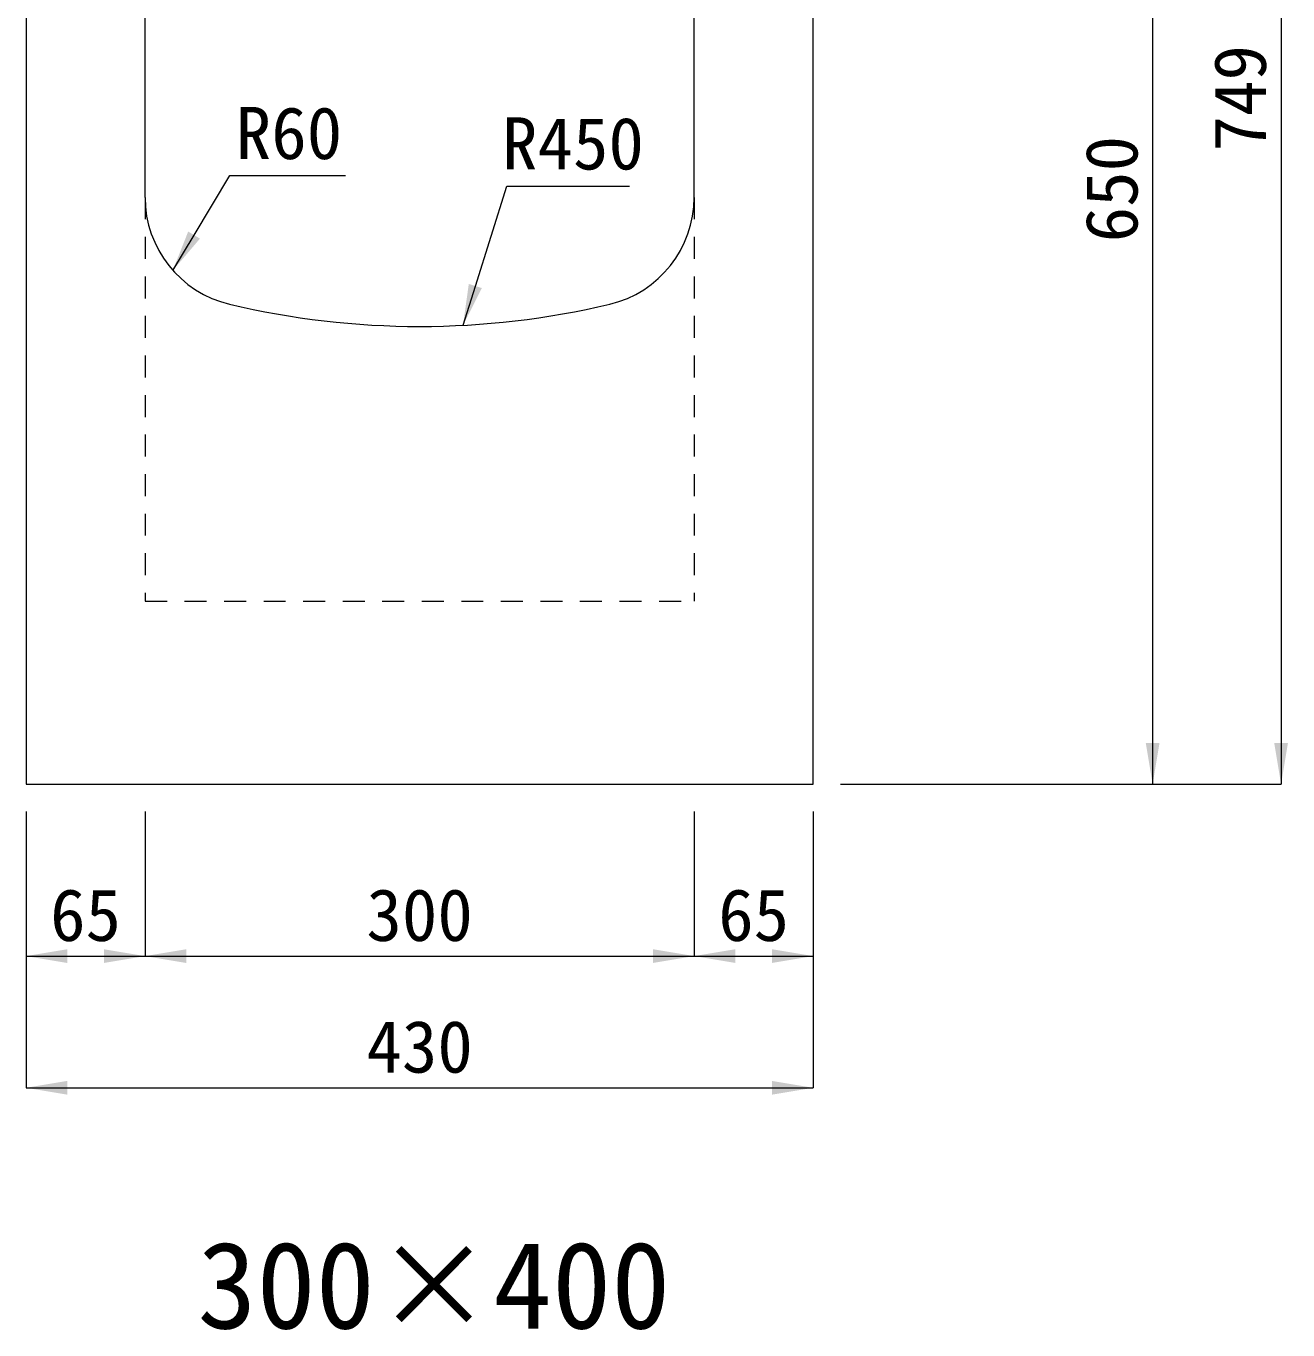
# Model space of a CAD drawing. Units: millimetres at full size, sheet at 1:40. Extents: x 69750 to 116230, y -28801 to 513.
# Drawn here: x 74524 to 75213, y -20435 to -19723 of the extents above; entities that cross this region are included whole.
import ezdxf
from ezdxf.enums import TextEntityAlignment as Align

# ---------------------------------------------------------------- set-up
doc = ezdxf.new("R2010")
doc.units = ezdxf.units.MM
doc.header["$LTSCALE"] = 40
doc.linetypes.add('USER1', pattern=[0.54, 0.3, -0.24])
for name, color, linetype, lineweight in [('寸法線', 7, 'Continuous', 9), ('引出線', 4, 'Continuous', 9), ('本体', 7, 'Continuous', 20)]:
    doc.layers.add(name, color=color, linetype=linetype, lineweight=lineweight)
doc.layers.add('文字', color=7, linetype='Continuous')
doc.styles.add('ＭＳ ゴシック', font='')
doc.styles.get('ＭＳ ゴシック').set_extended_font_data('MS Gothic')

# ---------------------------------------------------------------- blocks, each defined once
blk = doc.blocks.new('filled_arrow')
at = {"color": 0, "linetype": 'Continuous', "lineweight": -2}
blk.add_solid([(7.5, 1.25), (0, 0), (7.5, -1.25)], dxfattribs=at)

msp = doc.modelspace()

# ---------------------------------------------------------------- linework, layer by layer
at = {"layer": '寸法線'}
for p, q in [((75209.7, -19387.55), (75209.7, -20136.85)), ((75139.55, -19486.85), (75139.55, -20136.85)), ((74969.09, -20136.85), (75139.55, -20136.85)), ((75092.77, -20136.85), (75209.7, -20136.85)), ((74524.09, -20151.85), (74524.09, -20230.78)), ((74589.09, -20151.85), (74589.09, -20230.78)), ((74589.09, -20151.85), (74589.09, -20230.78)), ((74889.09, -20151.85), (74889.09, -20230.78)), ((74889.09, -20151.85), (74889.09, -20230.78)), ((74954.09, -20151.85), (74954.09, -20230.78)), ((74524.09, -20166.85), (74524.09, -20302.71)), ((74954.09, -20166.85), (74954.09, -20302.71)), ((74524.09, -20230.78), (74589.09, -20230.78)), ((74589.09, -20230.78), (74889.09, -20230.78)), ((74889.09, -20230.78), (74954.09, -20230.78)), ((74524.09, -20302.71), (74954.09, -20302.71))]:
    msp.add_line(p, q, dxfattribs=at)
at = {"layer": '引出線'}
for points in [[(74604.28, -19856.23), (74615.86, -19836.93), (74635.35, -19804.45), (74698.61, -19804.45)], [(74762.8, -19886.23), (74769.54, -19864.76), (74786.66, -19810.16), (74853.76, -19810.16)]]:
    msp.add_lwpolyline(points, dxfattribs=at)
at = {"layer": '本体'}
for p, q in [((74524.09, -19393.55), (74524.09, -20136.85)), ((74954.09, -20136.85), (74954.09, -19393.55)), ((74589.09, -19816.33), (74589.09, -19486.85)), ((74889.09, -19816.33), (74889.09, -19486.85)), ((74524.09, -20136.85), (74954.09, -20136.85))]:
    msp.add_line(p, q, dxfattribs=at)
at = {"layer": '本体', "linetype": 'USER1', "lineweight": 9}
for p, q in [((74589.09, -19816.33), (74589.09, -20036.85)), ((74889.09, -19816.33), (74889.09, -20036.85)), ((74589.09, -20036.85), (74889.09, -20036.85))]:
    msp.add_line(p, q, dxfattribs=at)
at = {"layer": '本体'}
for centre, radius, start, end in [((74649.09, -19816.33), 60, 180, 256.6577), ((74829.09, -19816.33), 60, 283.34224, 0), ((74739.09, -19436.85), 450, 256.6577, 283.34224)]:
    msp.add_arc(centre, radius, start, end, dxfattribs=at)

# ---------------------------------------------------------------- block references
at = {"layer": '寸法線', "xscale": 3, "yscale": 3}
for p, rotation in [((75139.55, -20136.85), 90), ((75209.7, -20136.85), 90), ((74589.09, -20230.78), 180), ((74889.09, -20230.78), 180), ((74954.09, -20230.78), 180), ((74954.09, -20302.71), 180)]:
    msp.add_blockref('filled_arrow', p, dxfattribs=dict(at, rotation=rotation))
for p in [(74524.09, -20230.78), (74589.09, -20230.78), (74889.09, -20230.78), (74524.09, -20302.71)]:
    msp.add_blockref('filled_arrow', p, dxfattribs=at)
at = {"layer": '引出線', "xscale": 3, "yscale": 3}
for p, rotation in [((74604.28, -19856.23), 59), ((74762.8, -19886.23), 72.6)]:
    msp.add_blockref('filled_arrow', p, dxfattribs=dict(at, rotation=rotation))

# ---------------------------------------------------------------- texts
at = {"layer": '寸法線', "style": 'ＭＳ ゴシック'}
for s, p in [('749', (75187.2, -19762.2)), ('650', (75117.05, -19811.85))]:
    msp.add_text(s, height=28.48, rotation=90, dxfattribs=at).set_placement(p, align=Align.MIDDLE_CENTER)
for s, p in [('65', (74556.59, -20208.28)), ('300', (74739.09, -20208.28)), ('65', (74921.59, -20208.28)), ('430', (74739.09, -20280.21))]:
    msp.add_text(s, height=28.48, dxfattribs=at).set_placement(p, align=Align.MIDDLE_CENTER)
at = {"layer": '引出線', "style": 'ＭＳ ゴシック'}
for s, p in [('R60', (74667.73, -19781.17)), ('R450', (74822.88, -19786.88))]:
    msp.add_text(s, height=28.48, dxfattribs=at).set_placement(p, align=Align.MIDDLE_CENTER)
at = {"layer": '文字', "style": 'ＭＳ ゴシック'}
msp.add_text('300×400', height=47.47, dxfattribs=at).set_placement((74746.89, -20410.46), align=Align.MIDDLE_CENTER)

doc.saveas('drawing.dxf')
